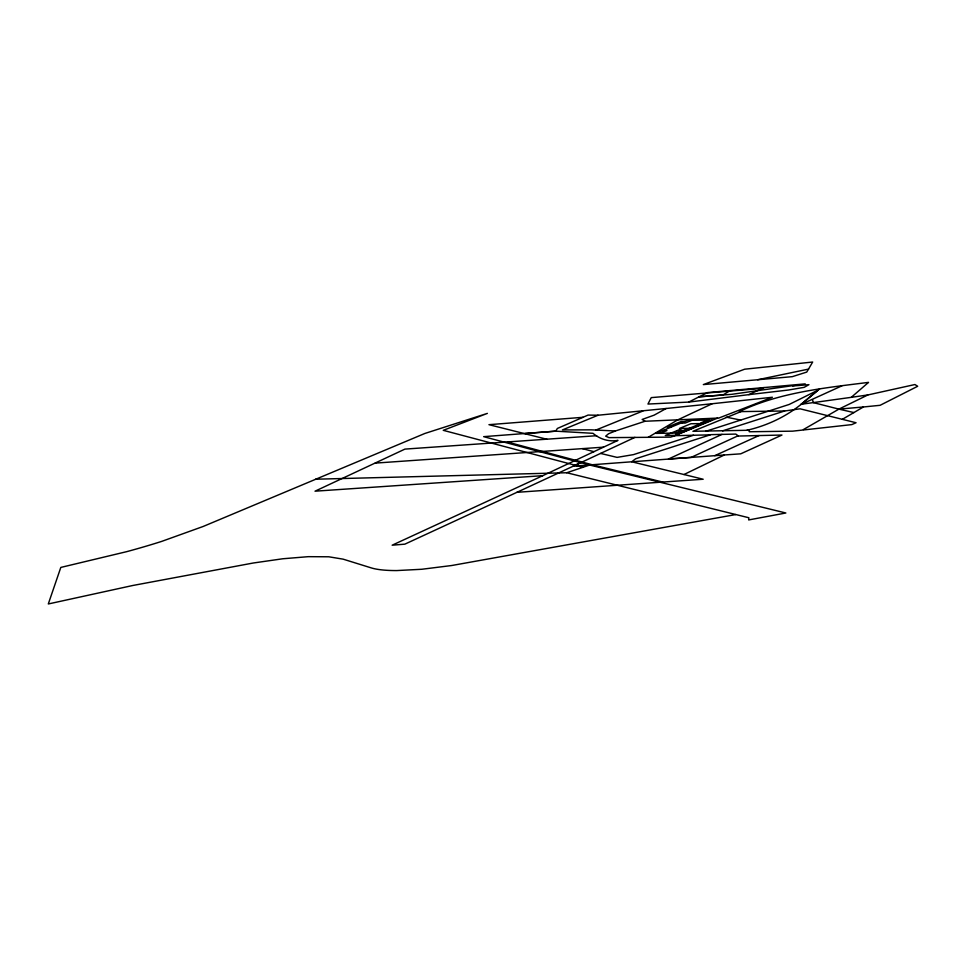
<?xml version="1.0" encoding="UTF-8"?>
<svg xmlns="http://www.w3.org/2000/svg" width="966" height="966" viewBox="0 0 966 966"><rect width="100%" height="100%" fill="white"/><g stroke="black" fill="none" stroke-linecap="round" stroke-linejoin="round"><path stroke-width="1.45" d="M808.53 369.109L812.66 362.033L744.653 369.205L703.333 384.589L792.325 376.655L806.743 372.079L808.53 369.109L757.622 379.747M746.863 430.293C766.545 425.801 785.491 417.022 801.2 404.271L851.263 397.34L868.531 382.379C824.698 387.909 779.719 392.305 739.268 411.613L784.609 410.997L800.053 408.799L856.057 422.746L851.807 424.605L792.615 431.162L749.338 431.754L748.698 430.256L692.912 431.295L740.97 411.588M841.917 385.832L800.899 404.512L819.711 388.767M801.2 404.271L818.081 390.131L789.222 404.44L705.675 431.343M730.187 390.59L722.966 394.997L699.094 396.797L688.698 402.085L647.945 404.054L651.241 397.618L762.283 388.38M648.258 437.284L677.77 419.86L712.183 403.74L772.402 397.255L718.861 418.036L645.022 421.261L615.402 430.981L608.556 433.746L605.67 436.149L609.015 437.634L670.694 437.127L675.113 435.678L710.143 434.869M842.376 419.316L863.411 406.976L880.086 405.309L917.7 386.267L914.911 384.54L867.866 394.949L851.263 397.34M803.398 429.556L838.911 409.125L867.866 394.949M712.183 403.74L666.19 408.497L654.139 415.151L642.161 419.449L645.022 421.261M688.698 402.085L748.855 394.635L764.118 387.571L805.233 383.876L731.612 394.345L699.094 396.797L707.619 392.57L764.118 387.571M724.355 454.974L631.728 461.784L683.976 474.523L724.355 454.974L740.729 453.827L781.965 435.038L738.435 436.04L735.814 434.084L710.867 434.64L635.628 458.778L631.728 461.784L589.381 464.96L483.652 436.656L555.752 431.162L592.991 433.323C600.079 439.252 608.737 442.005 617.986 440.375L574.239 460.903M575.543 460.287L542.807 475.67L315.025 491.187L404.935 449.105L596.626 435.714M542.807 475.67L392.148 545.198L404.839 544.16L516.931 492.322L662.748 482.058L592.182 464.743L573.2 466.192L634.891 437.405M516.931 492.322L582.112 462.05M721.964 434.398L668.472 459.007L691.149 457.377L738.096 435.775M714.768 455.674L758.986 435.557M666.19 408.497L598.039 415.235L562.417 429.93L591.301 429.846L615.402 430.981M660.189 433.323L666.914 430.558L662.616 430.619M691.934 420.282L685.196 423.048L680.909 423.096M682.431 428.409L665.284 435.461L675.089 435.34L692.236 428.288L679.472 428.445L690.907 423.748L700.712 423.627M675.874 433.13L684.375 430.341M707.619 420.089L700.893 422.854L702.668 422.83M677.649 433.106L709.394 420.065M680.173 433.082L711.918 420.029L687.635 420.331L655.89 433.384L680.801 432.985M673.495 436.209L717.581 418.097M595.889 430.051L642.909 411.009M589.381 464.96L785.853 512.994L748.674 519.937L748.855 517.752L566.752 472.748L589.658 465.032M693.503 435.243L633.527 454.612L617.081 457.389L600.623 453.44M722.556 430.872L784.609 410.997M735.73 514.564L451.677 565.521L421.816 569.264L396.797 570.568A155.586 28.883 -14.1 0 1 371.185 567.875L343.123 559.157L328.778 556.79L308.299 556.67L282.748 558.771L253.273 563.009L132.789 585.493L48.3 603.967L60.81 567.428L126.643 551.671A156.528 29.065 -14.1 0 0 161.72 541.383L203.138 526.482L424.847 433.468L487.371 413.388L443.261 430.329L582.945 467.29M748.855 394.635L788.522 390.01L804.159 387.342L808.94 384.673L792.675 385.965M812.563 399.864L813.251 402.593L838.911 409.125L863.411 406.976M582.957 417.3L488.953 424.678L547.046 439.288M525.093 433.493L555.74 431.162L557.37 428.457L588.065 415.078L598.039 415.235M375.206 463.112L603.496 447.161M659.79 482.263L703.188 479.245L683.976 474.523M315.604 479.221L566.752 472.748M684.858 421.55L680.933 421.599L667.216 427.238L671.141 427.189M676.707 430.764L686.512 430.643M726.275 417.155L740.789 420.101M838.911 409.125L853.884 412.567M582.438 448.635L593.909 451.665M507.367 442.03L592.182 464.743"/></g></svg>
